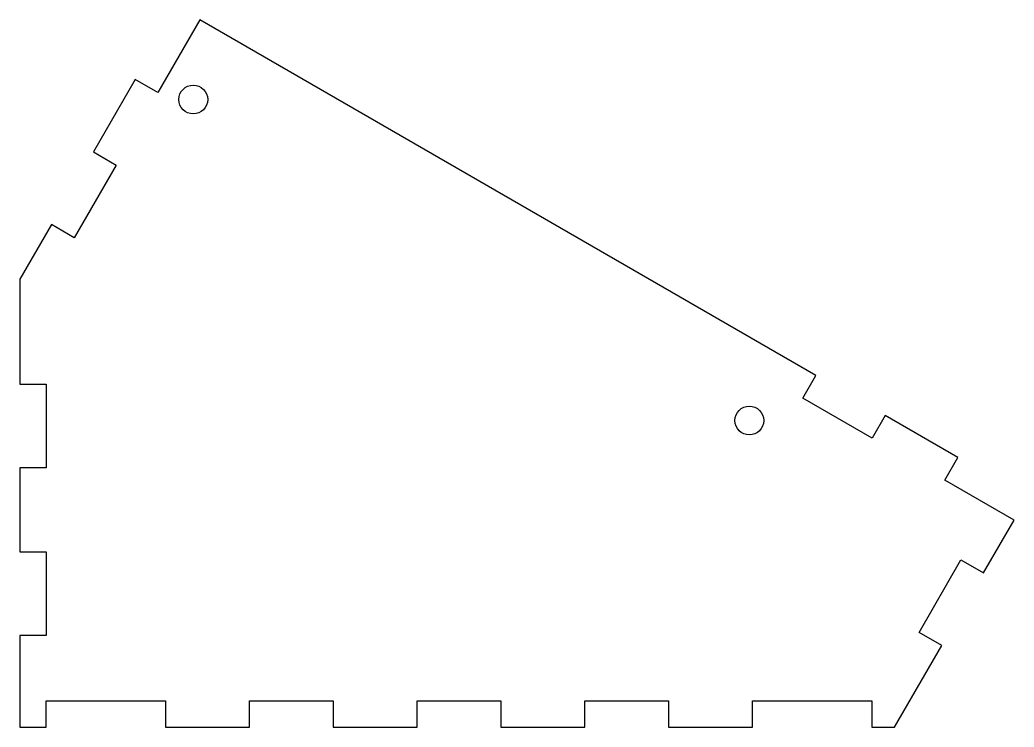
# Model space of a CAD drawing. Header units: millimetres. Extents: x 351 to 540, y 13 to 148.
import ezdxf

# ---------------------------------------------------------------- set-up
doc = ezdxf.new("R2010")
doc.units = ezdxf.units.MM
doc.layers.get('0').update_dxf_attribs({"linetype": 'CONTINUOUS'})

msp = doc.modelspace()

# ---------------------------------------------------------------- linework, layer by layer
msp.add_lwpolyline([(356.72, 108.78), (350.7, 98.35), (350.7, 78.37), (355.7, 78.37), (355.7, 62.37), (350.7, 62.37), (350.7, 46.37), (355.7, 46.37), (355.7, 30.37), (350.7, 30.37), (350.7, 12.9), (355.7, 12.9), (355.7, 17.9), (378.48, 17.9), (378.48, 12.9), (394.48, 12.9), (394.48, 17.9), (410.48, 17.9), (410.48, 12.9), (426.48, 12.9), (426.48, 17.9), (442.48, 17.9), (442.48, 12.9), (458.48, 12.9), (458.48, 17.9), (474.48, 17.9), (474.48, 12.9), (490.48, 12.9), (490.48, 17.9), (513.26, 17.9), (513.26, 12.9), (517.59, 12.9), (526.58, 28.47), (522.25, 30.97), (530.25, 44.83), (534.58, 42.33), (540.39, 52.39), (527.15, 60.04), (529.65, 64.37), (515.79, 72.37), (513.29, 68.04), (500.07, 75.67), (502.55, 80.01), (385.05, 147.85), (377.05, 133.99), (372.72, 136.49), (364.72, 122.64), (369.05, 120.14), (361.05, 106.28)], close=True)
for centre in [(383.78, 132.65), (489.87, 71.4)]:
    msp.add_circle(centre, 2.75)

doc.saveas('drawing.dxf')
